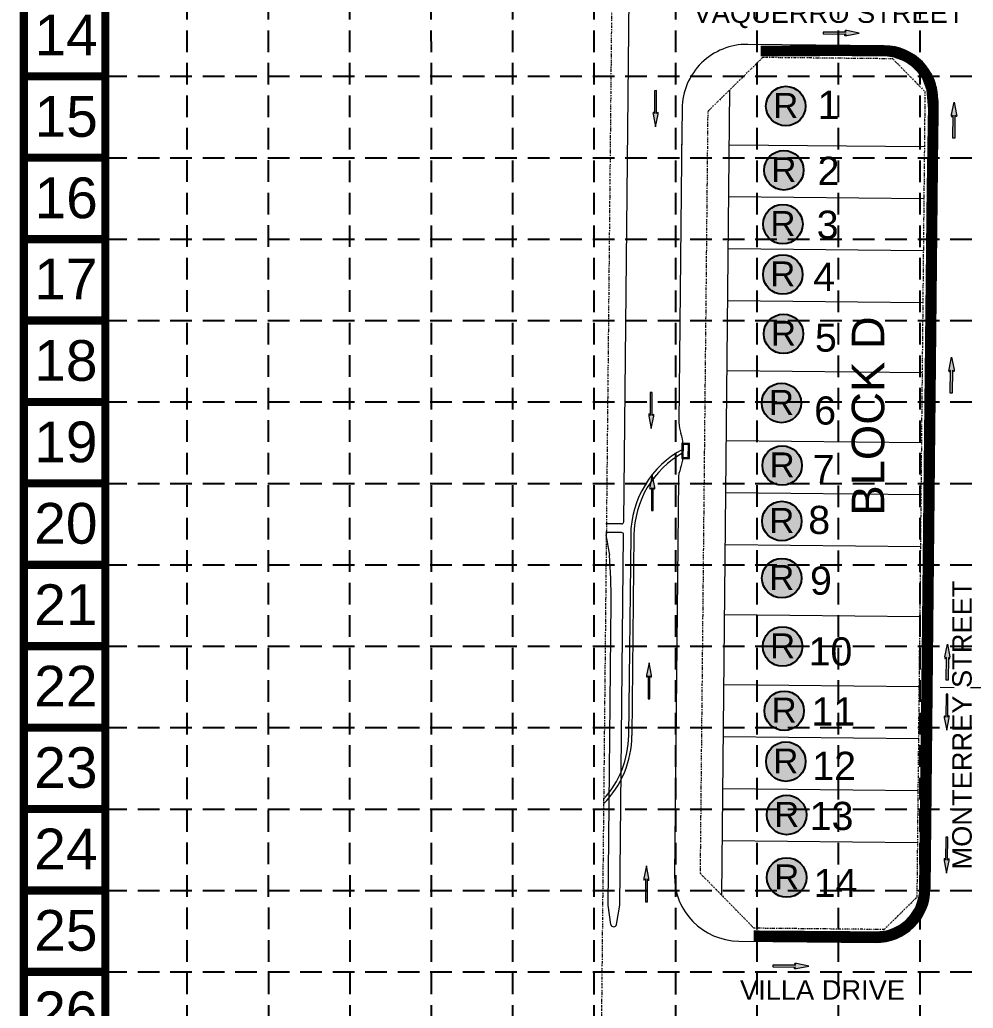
# Model space of a CAD drawing. Extents: x 7749 to 9256, y 6499 to 8908.
# Drawn here: x 7748.8 to 8188.9, y 7912.4 to 8368.7 of the extents above; entities that cross this region are included whole.
import ezdxf
from ezdxf.enums import TextEntityAlignment as Align

# ---------------------------------------------------------------- set-up
doc = ezdxf.new("R2010")
doc.units = 0
doc.header["$MEASUREMENT"] = 0
doc.linetypes.add('DASHED', pattern=[0.75, 0.5, -0.25])
doc.linetypes.add('DIVIDE', pattern=[1.25, 0.5, -0.25, 0, -0.25, 0, -0.25])
for name, color, linetype in [('1 BLOCK NUMBERS', 7, 'Continuous'), ('1 LOT NUMBERS', 7, 'Continuous'), ('1 STREET NAMES', 7, 'Continuous'), ('27', 7, 'Continuous'), ('29', 7, 'Continuous'), ('BASE', 7, 'Continuous'), ('DED-4692-2629', 7, 'Continuous'), ('DED-4986-2484', 7, 'Continuous'), ('EROSION BLANKETS', 84, 'Continuous'), ('FLOODPLAIN-CB', 7, 'Continuous'), ('GRID', 254, 'DASHED'), ('PNTNO', 7, 'Continuous')]:
    doc.layers.add(name, color=color, linetype=linetype)
doc.styles.add('ryland', font='ARIAL.TTF', dxfattribs={"height": 25})
doc.styles.get("Standard").update_dxf_attribs({"font": 'ARIAL.TTF'})

# ---------------------------------------------------------------- blocks, each defined once
blk = doc.blocks.new('RYLAND')
h = blk.add_hatch(color=81)
h.paths.add_polyline_path([(1.164, -1.048, 1), (-1.408, -1.048, 1)])
h.paths.add_polyline_path([(-1.348, -2.228), (1.104, -2.228), (1.104, 0.21), (-1.348, 0.21)], flags=25)
at = {"color": 5}
blk.add_circle((-0.122, -1.048), 1.286, dxfattribs=at)
at = {"layer": 'BASE', "color": 5, "style": 'ryland'}
blk.add_text('R', height=1.625, dxfattribs=at).set_placement((-0.122, -1.821), align=Align.CENTER)

msp = doc.modelspace()

# ---------------------------------------------------------------- hatches: boundary and pattern name
at = {"layer": 'FLOODPLAIN-CB', "linetype": 'Continuous', "lineweight": 0}
h = msp.add_hatch(color=7, dxfattribs=at)
edge = h.paths.add_edge_path()
edge.add_line((8129.66, 8363.59), (8130.2, 8362.98))
edge.add_line((8130.2, 8362.98), (8119.62, 8363.09))
edge.add_line((8119.62, 8363.09), (8119.61, 8362.23))
edge.add_line((8119.61, 8362.23), (8130.19, 8362.12))
edge.add_line((8130.19, 8362.12), (8129.65, 8361.62))
edge.add_line((8129.65, 8361.62), (8129.65, 8361.62))
edge.add_ellipse((8130.19, 8361.57), major_axis=(-0.56, 0.006), ratio=0.285714, start_angle=-17.1827, end_angle=124.7269)
edge.add_line((8130.5, 8361.44), (8130.5, 8361.44))
edge.add_line((8130.5, 8361.44), (8136.25, 8362.51))
edge.add_line((8136.25, 8362.51), (8130.53, 8363.75))
edge.add_line((8130.53, 8363.75), (8130.53, 8363.75))
edge.add_ellipse((8130.2, 8363.63), major_axis=(-0.56, 0.006), ratio=0.285714, start_angle=234.1685, end_angle=374.4967)
edge.add_line((8129.66, 8363.59), (8129.66, 8363.59))
h = msp.add_hatch(color=7, dxfattribs=at)
edge = h.paths.add_edge_path()
edge.add_line((8043.25, 8325.98), (8042.64, 8325.43))
edge.add_line((8042.64, 8325.43), (8042.64, 8336.02))
edge.add_line((8042.64, 8336.02), (8041.78, 8336.01))
edge.add_line((8041.78, 8336.01), (8041.78, 8325.43))
edge.add_line((8041.78, 8325.43), (8041.28, 8325.97))
edge.add_line((8041.28, 8325.97), (8041.28, 8325.97))
edge.add_ellipse((8041.23, 8325.43), major_axis=(0, 0.56), ratio=0.285714, start_angle=-17.1827, end_angle=124.7269)
edge.add_line((8041.1, 8325.11), (8041.1, 8325.12))
edge.add_line((8041.1, 8325.12), (8042.24, 8319.38))
edge.add_line((8042.24, 8319.38), (8043.42, 8325.11))
edge.add_line((8043.42, 8325.11), (8043.42, 8325.11))
edge.add_ellipse((8043.29, 8325.44), major_axis=(0, 0.56), ratio=0.285714, start_angle=234.1685, end_angle=374.4967)
edge.add_line((8043.25, 8325.98), (8043.25, 8325.98))
h = msp.add_hatch(color=7, dxfattribs=at)
edge = h.paths.add_edge_path()
edge.add_line((8181.03, 8324.07), (8180.43, 8324.63))
edge.add_line((8180.43, 8324.63), (8180.33, 8314.04))
edge.add_line((8180.33, 8314.04), (8179.47, 8314.06))
edge.add_line((8179.47, 8314.06), (8179.57, 8324.64))
edge.add_line((8179.57, 8324.64), (8179.07, 8324.1))
edge.add_line((8179.07, 8324.1), (8179.07, 8324.1))
edge.add_ellipse((8179.02, 8324.64), major_axis=(0.006, 0.56), ratio=0.285714, start_angle=55.2731, end_angle=197.1827, ccw=False)
edge.add_line((8178.9, 8324.96), (8178.9, 8324.96))
edge.add_line((8178.9, 8324.96), (8180.09, 8330.68))
edge.add_line((8180.09, 8330.68), (8181.21, 8324.94))
edge.add_line((8181.21, 8324.94), (8181.21, 8324.94))
edge.add_ellipse((8181.08, 8324.61), major_axis=(0.006, 0.56), ratio=0.285714, start_angle=165.5033, end_angle=305.8315, ccw=False)
edge.add_line((8181.03, 8324.07), (8181.03, 8324.07))
h = msp.add_hatch(color=7, dxfattribs=at)
edge = h.paths.add_edge_path()
edge.add_line((8179.85, 8206.35), (8179.25, 8206.91))
edge.add_line((8179.25, 8206.91), (8179.15, 8196.32))
edge.add_line((8179.15, 8196.32), (8178.29, 8196.34))
edge.add_line((8178.29, 8196.34), (8178.39, 8206.92))
edge.add_line((8178.39, 8206.92), (8177.89, 8206.39))
edge.add_line((8177.89, 8206.39), (8177.88, 8206.39))
edge.add_ellipse((8177.84, 8206.92), major_axis=(0.006, 0.56), ratio=0.285714, start_angle=55.2731, end_angle=197.1827, ccw=False)
edge.add_line((8177.71, 8207.24), (8177.72, 8207.24))
edge.add_line((8177.72, 8207.24), (8178.91, 8212.96))
edge.add_line((8178.91, 8212.96), (8180.03, 8207.22))
edge.add_line((8180.03, 8207.22), (8180.03, 8207.22))
edge.add_ellipse((8179.9, 8206.9), major_axis=(0.006, 0.56), ratio=0.285714, start_angle=165.5033, end_angle=305.8315, ccw=False)
edge.add_line((8179.85, 8206.35), (8179.85, 8206.35))
h = msp.add_hatch(color=7, dxfattribs=at)
edge = h.paths.add_edge_path()
edge.add_line((8041.26, 8186.6), (8040.65, 8186.05))
edge.add_line((8040.65, 8186.05), (8040.65, 8196.63))
edge.add_line((8040.65, 8196.63), (8039.79, 8196.63))
edge.add_line((8039.79, 8196.63), (8039.79, 8186.05))
edge.add_line((8039.79, 8186.05), (8039.29, 8186.59))
edge.add_line((8039.29, 8186.59), (8039.29, 8186.59))
edge.add_ellipse((8039.24, 8186.05), major_axis=(0, 0.56), ratio=0.285714, start_angle=-17.1827, end_angle=124.7269)
edge.add_line((8039.11, 8185.73), (8039.11, 8185.73))
edge.add_line((8039.11, 8185.73), (8040.25, 8180))
edge.add_line((8040.25, 8180), (8041.43, 8185.73))
edge.add_line((8041.43, 8185.73), (8041.43, 8185.73))
edge.add_ellipse((8041.3, 8186.06), major_axis=(0, 0.56), ratio=0.285714, start_angle=234.1685, end_angle=374.4967)
edge.add_line((8041.26, 8186.6), (8041.26, 8186.6))
h = msp.add_hatch(color=7, dxfattribs=at)
edge = h.paths.add_edge_path()
edge.add_line((8039.71, 8152.17), (8040.31, 8152.71))
edge.add_line((8040.31, 8152.71), (8040.31, 8142.13))
edge.add_line((8040.31, 8142.13), (8041.17, 8142.13))
edge.add_line((8041.17, 8142.13), (8041.17, 8152.71))
edge.add_line((8041.17, 8152.71), (8041.67, 8152.18))
edge.add_line((8041.67, 8152.18), (8041.67, 8152.18))
edge.add_ellipse((8041.72, 8152.71), major_axis=(0, 0.56), ratio=0.285714, start_angle=162.8173, end_angle=304.7269)
edge.add_line((8041.85, 8153.03), (8041.85, 8153.03))
edge.add_line((8041.85, 8153.03), (8040.72, 8158.76))
edge.add_line((8040.72, 8158.76), (8039.54, 8153.03))
edge.add_line((8039.54, 8153.03), (8039.54, 8153.04))
edge.add_ellipse((8039.67, 8152.71), major_axis=(0, 0.56), ratio=0.285714, start_angle=54.1685, end_angle=194.4967)
edge.add_line((8039.71, 8152.17), (8039.71, 8152.17))
h = msp.add_hatch(color=7, dxfattribs=at)
edge = h.paths.add_edge_path()
edge.add_line((8177.9, 8073.82), (8177.41, 8074.37))
edge.add_line((8177.41, 8074.37), (8177.28, 8063.79))
edge.add_line((8177.28, 8063.79), (8176.42, 8063.79))
edge.add_line((8176.42, 8063.79), (8176.55, 8074.38))
edge.add_line((8176.55, 8074.38), (8175.93, 8073.84))
edge.add_line((8175.93, 8073.84), (8175.93, 8073.83))
edge.add_ellipse((8175.9, 8074.38), major_axis=(0.006, 0.56), ratio=0.285714, start_angle=54.1685, end_angle=194.4967, ccw=False)
edge.add_line((8175.77, 8074.71), (8175.77, 8074.71))
edge.add_line((8175.77, 8074.71), (8177.02, 8080.42))
edge.add_line((8177.02, 8080.42), (8178.09, 8074.67))
edge.add_ellipse((8177.95, 8074.36), major_axis=(0.006, 0.56), ratio=0.285714, start_angle=162.8173, end_angle=304.7269, ccw=False)
edge.add_line((8177.9, 8073.82), (8177.9, 8073.82))
edge.add_line((8177.9, 8073.82), (8177.9, 8073.82))
edge.add_line((8177.9, 8073.82), (8177.9, 8073.82))
h = msp.add_hatch(color=7, dxfattribs=at)
edge = h.paths.add_edge_path()
edge.add_line((8038.22, 8065.34), (8038.83, 8065.89))
edge.add_line((8038.83, 8065.89), (8038.83, 8055.31))
edge.add_line((8038.83, 8055.31), (8039.69, 8055.31))
edge.add_line((8039.69, 8055.31), (8039.69, 8065.89))
edge.add_line((8039.69, 8065.89), (8040.19, 8065.35))
edge.add_line((8040.19, 8065.35), (8040.19, 8065.35))
edge.add_ellipse((8040.24, 8065.89), major_axis=(0, 0.56), ratio=0.285714, start_angle=162.8173, end_angle=304.7269)
edge.add_line((8040.37, 8066.21), (8040.37, 8066.21))
edge.add_line((8040.37, 8066.21), (8039.23, 8071.94))
edge.add_line((8039.23, 8071.94), (8038.05, 8066.21))
edge.add_line((8038.05, 8066.21), (8038.05, 8066.21))
edge.add_ellipse((8038.18, 8065.88), major_axis=(0, 0.56), ratio=0.285714, start_angle=54.1685, end_angle=194.4967)
edge.add_line((8038.22, 8065.34), (8038.22, 8065.34))
h = msp.add_hatch(color=7, dxfattribs=at)
edge = h.paths.add_edge_path()
edge.add_line((8177.64, 8047.34), (8177.13, 8046.8))
edge.add_line((8177.13, 8046.8), (8177.22, 8057.39))
edge.add_line((8177.22, 8057.39), (8176.36, 8057.39))
edge.add_line((8176.36, 8057.39), (8176.27, 8046.81))
edge.add_line((8176.27, 8046.81), (8175.67, 8047.36))
edge.add_line((8175.67, 8047.36), (8175.67, 8047.37))
edge.add_ellipse((8175.62, 8046.82), major_axis=(0.005, 0.56), ratio=0.285714, start_angle=-14.4967, end_angle=125.8315)
edge.add_line((8175.49, 8046.5), (8175.49, 8046.5))
edge.add_line((8175.49, 8046.5), (8176.62, 8040.76))
edge.add_line((8176.62, 8040.76), (8177.81, 8046.48))
edge.add_line((8177.81, 8046.48), (8177.81, 8046.48))
edge.add_ellipse((8177.68, 8046.8), major_axis=(0.005, 0.56), ratio=0.285714, start_angle=235.2731, end_angle=377.1827)
edge.add_line((8177.64, 8047.34), (8177.64, 8047.34))
edge.add_line((8177.64, 8047.34), (8177.64, 8047.34))
h = msp.add_hatch(color=7, dxfattribs=at)
edge = h.paths.add_edge_path()
edge.add_line((8177.6, 7981.33), (8176.98, 7980.79))
edge.add_line((8176.98, 7980.79), (8177.09, 7991.37))
edge.add_line((8177.09, 7991.37), (8176.23, 7991.38))
edge.add_line((8176.23, 7991.38), (8176.12, 7980.8))
edge.add_line((8176.12, 7980.8), (8175.63, 7981.34))
edge.add_line((8175.63, 7981.34), (8175.63, 7981.34))
edge.add_ellipse((8175.58, 7980.8), major_axis=(0.006, 0.56), ratio=0.285714, start_angle=-17.1827, end_angle=124.7269)
edge.add_line((8175.44, 7980.49), (8175.44, 7980.49))
edge.add_line((8175.44, 7980.49), (8176.52, 7974.74))
edge.add_line((8176.52, 7974.74), (8177.76, 7980.46))
edge.add_line((8177.76, 7980.46), (8177.76, 7980.46))
edge.add_ellipse((8177.63, 7980.79), major_axis=(0.006, 0.56), ratio=0.285714, start_angle=234.1685, end_angle=374.4967)
edge.add_line((8177.6, 7981.33), (8177.6, 7981.33))
h = msp.add_hatch(color=7, dxfattribs=at)
edge = h.paths.add_edge_path()
edge.add_line((8037.01, 7971.59), (8037.62, 7972.14))
edge.add_line((8037.62, 7972.14), (8037.62, 7961.55))
edge.add_line((8037.62, 7961.55), (8038.48, 7961.56))
edge.add_line((8038.48, 7961.56), (8038.48, 7972.14))
edge.add_line((8038.48, 7972.14), (8038.98, 7971.6))
edge.add_line((8038.98, 7971.6), (8038.98, 7971.6))
edge.add_ellipse((8039.02, 7972.14), major_axis=(0, 0.56), ratio=0.285714, start_angle=162.8173, end_angle=304.7269)
edge.add_line((8039.16, 7972.46), (8039.16, 7972.45))
edge.add_line((8039.16, 7972.45), (8038.02, 7978.19))
edge.add_line((8038.02, 7978.19), (8036.84, 7972.46))
edge.add_line((8036.84, 7972.46), (8036.84, 7972.46))
edge.add_ellipse((8036.97, 7972.13), major_axis=(0, 0.56), ratio=0.285714, start_angle=54.1685, end_angle=194.4967)
edge.add_line((8037.01, 7971.59), (8037.01, 7971.59))
h = msp.add_hatch(color=7, dxfattribs=at)
edge = h.paths.add_edge_path()
edge.add_line((8106.38, 7932.86), (8106.92, 7932.25))
edge.add_line((8106.92, 7932.25), (8096.34, 7932.35))
edge.add_line((8096.34, 7932.35), (8096.33, 7931.49))
edge.add_line((8096.33, 7931.49), (8106.91, 7931.39))
edge.add_line((8106.91, 7931.39), (8106.37, 7930.89))
edge.add_line((8106.37, 7930.89), (8106.37, 7930.89))
edge.add_ellipse((8106.9, 7930.84), major_axis=(-0.56, 0.006), ratio=0.285714, start_angle=-17.1827, end_angle=124.7269)
edge.add_line((8107.22, 7930.7), (8107.22, 7930.7))
edge.add_line((8107.22, 7930.7), (8112.96, 7931.78))
edge.add_line((8112.96, 7931.78), (8107.25, 7933.02))
edge.add_line((8107.25, 7933.02), (8107.25, 7933.02))
edge.add_ellipse((8106.92, 7932.89), major_axis=(-0.56, 0.006), ratio=0.285714, start_angle=234.1685, end_angle=374.4967)
edge.add_line((8106.38, 7932.86), (8106.38, 7932.86))

# ---------------------------------------------------------------- linework, layer by layer
at = {"layer": '27', "color": 7, "linetype": 'DIVIDE', "lineweight": 0}
for p, q in [((8026.18, 8795.04), (8013.11, 7491.36)), ((8091.73, 8351.32), (8066.49, 8326.57)), ((8091.73, 8351.32), (8066.49, 8326.57)), ((8151.73, 8350.72), (8091.73, 8351.32)), ((8151.73, 8350.72), (8091.73, 8351.32)), ((8151.73, 8350.72), (8166.58, 8335.57)), ((8151.73, 8350.72), (8166.58, 8335.57)), ((8166.58, 8335.57), (8162.85, 7963.59)), ((8166.58, 8335.57), (8162.85, 7963.59)), ((8062.96, 7974.59), (8066.49, 8326.57)), ((8062.96, 7974.59), (8066.49, 8326.57)), ((8062.96, 7974.59), (8087.7, 7949.34)), ((8062.96, 7974.59), (8087.7, 7949.34)), ((8147.7, 7948.74), (8162.85, 7963.59)), ((8147.7, 7948.74), (8162.85, 7963.59)), ((8147.7, 7948.74), (8087.7, 7949.34)), ((8147.7, 7948.74), (8087.7, 7949.34))]:
    msp.add_line(p, q, dxfattribs=at)
at = {"layer": '29', "color": 7, "linetype": 'Continuous', "lineweight": 0}
for p, q in [((8072.86, 7964.49), (8076.58, 8336.47)), ((8076.33, 8311.07), (8166.33, 8310.17)), ((8076.09, 8287.08), (8166.09, 8286.17)), ((8075.85, 8263.08), (8165.84, 8262.17)), ((8075.61, 8239.08), (8165.6, 8238.18)), ((8075.28, 8206.78), (8165.28, 8205.88)), ((8074.96, 8174.48), (8164.96, 8173.58)), ((8074.72, 8150.48), (8164.72, 8149.58)), ((8074.48, 8126.48), (8164.48, 8125.58)), ((8074.16, 8094.18), (8164.15, 8093.28)), ((8073.83, 8061.89), (8163.83, 8060.98)), ((8073.59, 8037.89), (8163.59, 8036.99)), ((8073.35, 8013.89), (8163.35, 8012.99)), ((8073.11, 7989.89), (8163.11, 7988.99))]:
    msp.add_line(p, q, dxfattribs=at)
at = {"layer": 'BASE', "const_width": 3.76}
for points in [[(9254.16, 6500.92), (9254.16, 8906.43), (7750.71, 8906.43), (7750.71, 6500.92)], [(9216.57, 6538.5), (9216.57, 8868.85), (7788.29, 8868.85), (7788.29, 6538.5)]]:
    msp.add_lwpolyline(points, close=True, dxfattribs=at)
for points in [[(7788.29, 8342.64), (7750.71, 8342.64)], [(7788.29, 8305.05), (7750.71, 8305.05)], [(7788.29, 8267.47), (7750.71, 8267.47)], [(7788.29, 8229.88), (7750.71, 8229.88)], [(7788.29, 8192.3), (7750.71, 8192.3)], [(7788.29, 8154.71), (7750.71, 8154.71)], [(7788.29, 8117.12), (7750.71, 8117.12)], [(7788.29, 8079.54), (7750.71, 8079.54)], [(7788.29, 8041.95), (7750.71, 8041.95)], [(7788.29, 8004.36), (7750.71, 8004.36)], [(7788.29, 7966.78), (7750.71, 7966.78)], [(7788.29, 7929.19), (7750.71, 7929.19)]]:
    msp.add_lwpolyline(points, dxfattribs=at)
at = {"layer": 'DED-4692-2629', "color": 7, "linetype": 'Continuous', "lineweight": 0}
for p, q in [((8054.45, 8173.23), (8054.38, 8166.23)), ((8057.95, 8173.19), (8054.45, 8173.23)), ((8057.88, 8166.19), (8057.95, 8173.19)), ((8054.94, 8172.72), (8054.88, 8166.72)), ((8057.44, 8172.7), (8054.94, 8172.72)), ((8057.38, 8166.7), (8057.44, 8172.7)), ((8054.38, 8166.23), (8057.88, 8166.19)), ((8054.38, 8166.23), (8054.38, 8166.23)), ((8054.88, 8166.72), (8057.38, 8166.7)), ((8054.88, 8166.72), (8054.88, 8166.72))]:
    msp.add_line(p, q, dxfattribs=at)
at = {"layer": 'DED-4986-2484', "color": 7, "linetype": 'Continuous', "lineweight": 0}
for p, q in [((8027.58, 8137), (8030.17, 8394.92)), ((8147.79, 8356.76), (8084.8, 8357.39)), ((8172.54, 8331.51), (8168.89, 7967.53)), ((8054.5, 8327.69), (8054.27, 8305.37)), ((8054.41, 8319.03), (8053.04, 8182.74)), ((8052.78, 8156.75), (8050.95, 7973.71)), ((8026.57, 8136.01), (8019.32, 8136.08)), ((8026.53, 8132.01), (8020.38, 8132.07)), ((8019.38, 8130.9), (8021, 8121.56)), ((8025.81, 7959.96), (8027.52, 8131)), ((8020.31, 7960.02), (8021.71, 8100.01)), ((8021.69, 7951.09), (8020.31, 7960.02)), ((8024.25, 7951.07), (8025.81, 7959.96)), ((8080.64, 7943.41), (8143.64, 7942.78))]:
    msp.add_line(p, q, dxfattribs=at)
for centre, radius, start, end in [((8084.49, 8327.39), 30, 89.4256, 179.4256), ((8147.54, 8331.76), 25, 359.4256, 89.4256), ((8066.04, 8182.61), 13, 179.4256, 202.0452), ((8041.94, 8172.85), 13, 359.4253, 22.0452), ((8041.88, 8166.86), 13, 336.8059, 359.4258), ((8065.78, 8156.62), 13, 156.8059, 179.4256), ((8026.58, 8137.01), 1, 269.4256, 359.4256), ((8020.37, 8131.07), 1, 89.4256, 189.8218), ((8026.52, 8131.01), 1, 359.4256, 89.4256), ((7771.72, 8102.52), 250, 359.4256, 4.368), ((8080.95, 7973.41), 30, 179.4256, 269.4256), ((8143.89, 7967.78), 25, 269.4256, 359.4256), ((8022.97, 7951.29), 1.3, 188.7741, 350.0764)]:
    msp.add_arc(centre, radius, start, end, dxfattribs=at)
at = {"layer": 'EROSION BLANKETS', "lineweight": 0, "const_width": 5, "flags": 128}
msp.add_lwpolyline([(8090.74, 8354.29), (8121.95, 8354.46), (8148.51, 8354.41), (8152.53, 8353.83), (8157.32, 8352.11), (8159.42, 8350.96), (8162.1, 8349.05), (8164.69, 8346.56), (8167.56, 8342.66), (8169.7, 8336.86), (8170.47, 8327.85), (8169.85, 8289.07), (8166.44, 7971.02), (8166.47, 7967.37), (8166.21, 7964.66), (8165.65, 7962.11), (8164.34, 7957.97), (8161.56, 7953.82), (8159.01, 7950.98), (8156.28, 7948.91), (8152.84, 7947.13), (8149.58, 7945.89), (8147.03, 7945.59), (8144.72, 7945.39), (8087.52, 7945.81)], dxfattribs=at)
at = {"layer": 'FLOODPLAIN-CB', "color": 7, "linetype": 'Continuous', "lineweight": 0}
for p, q in [((8119.62, 8363.09), (8119.61, 8362.23)), ((8119.61, 8362.23), (8130.19, 8362.12)), ((8130.2, 8362.98), (8119.62, 8363.09)), ((8130.19, 8362.12), (8129.65, 8361.62)), ((8129.65, 8361.62), (8129.65, 8361.62)), ((8129.66, 8363.59), (8130.2, 8362.98)), ((8129.66, 8363.59), (8129.66, 8363.59)), ((8130.5, 8361.44), (8136.25, 8362.51)), ((8130.5, 8361.44), (8130.5, 8361.44)), ((8136.25, 8362.51), (8130.53, 8363.75)), ((8130.53, 8363.75), (8130.53, 8363.75)), ((8042.64, 8336.02), (8041.78, 8336.01)), ((8041.78, 8336.01), (8041.78, 8325.43)), ((8042.64, 8325.43), (8042.64, 8336.02)), ((8178.9, 8324.96), (8180.09, 8330.68)), ((8180.09, 8330.68), (8181.21, 8324.94)), ((8041.1, 8325.11), (8041.1, 8325.12)), ((8041.1, 8325.12), (8042.24, 8319.38)), ((8041.78, 8325.43), (8041.28, 8325.97)), ((8041.28, 8325.97), (8041.28, 8325.97)), ((8042.24, 8319.38), (8043.42, 8325.11)), ((8043.25, 8325.98), (8042.64, 8325.43)), ((8043.25, 8325.98), (8043.25, 8325.98)), ((8043.42, 8325.11), (8043.42, 8325.11)), ((8178.9, 8324.96), (8178.9, 8324.96)), ((8179.57, 8324.64), (8179.07, 8324.1)), ((8179.07, 8324.1), (8179.07, 8324.1)), ((8179.47, 8314.06), (8179.57, 8324.64)), ((8180.43, 8324.63), (8180.33, 8314.04)), ((8181.03, 8324.07), (8180.43, 8324.63)), ((8181.03, 8324.07), (8181.03, 8324.07)), ((8181.21, 8324.94), (8181.21, 8324.94)), ((8180.33, 8314.04), (8179.47, 8314.06)), ((8177.72, 8207.24), (8178.91, 8212.96)), ((8178.91, 8212.96), (8180.03, 8207.22)), ((8177.71, 8207.24), (8177.72, 8207.24)), ((8177.89, 8206.39), (8177.88, 8206.39)), ((8178.39, 8206.92), (8177.89, 8206.39)), ((8178.29, 8196.34), (8178.39, 8206.92)), ((8179.25, 8206.91), (8179.15, 8196.32)), ((8179.85, 8206.35), (8179.25, 8206.91)), ((8179.85, 8206.35), (8179.85, 8206.35)), ((8180.03, 8207.22), (8180.03, 8207.22)), ((8040.65, 8196.63), (8039.79, 8196.63)), ((8039.79, 8196.63), (8039.79, 8186.05)), ((8040.65, 8186.05), (8040.65, 8196.63)), ((8179.15, 8196.32), (8178.29, 8196.34)), ((8039.11, 8185.73), (8039.11, 8185.73)), ((8039.11, 8185.73), (8040.25, 8180)), ((8039.79, 8186.05), (8039.29, 8186.59)), ((8039.29, 8186.59), (8039.29, 8186.59)), ((8040.25, 8180), (8041.43, 8185.73)), ((8041.26, 8186.6), (8040.65, 8186.05)), ((8041.26, 8186.6), (8041.26, 8186.6)), ((8041.43, 8185.73), (8041.43, 8185.73)), ((8040.72, 8158.76), (8039.54, 8153.03)), ((8041.85, 8153.03), (8040.72, 8158.76)), ((8039.54, 8153.03), (8039.54, 8153.04)), ((8039.71, 8152.17), (8040.31, 8152.71)), ((8039.71, 8152.17), (8039.71, 8152.17)), ((8040.31, 8152.71), (8040.31, 8142.13)), ((8041.17, 8142.13), (8041.17, 8152.71)), ((8041.17, 8152.71), (8041.67, 8152.18)), ((8041.67, 8152.18), (8041.67, 8152.18)), ((8041.85, 8153.03), (8041.85, 8153.03)), ((8040.31, 8142.13), (8041.17, 8142.13)), ((8175.77, 8074.71), (8177.02, 8080.42)), ((8177.02, 8080.42), (8178.09, 8074.67)), ((8175.77, 8074.71), (8175.77, 8074.71)), ((8176.55, 8074.38), (8175.93, 8073.84)), ((8175.93, 8073.84), (8175.93, 8073.83)), ((8176.42, 8063.79), (8176.55, 8074.38)), ((8177.41, 8074.37), (8177.28, 8063.79)), ((8177.9, 8073.82), (8177.41, 8074.37)), ((8177.9, 8073.82), (8177.9, 8073.82)), ((8177.9, 8073.82), (8177.9, 8073.82)), ((8177.9, 8073.82), (8177.9, 8073.82)), ((8039.23, 8071.94), (8038.05, 8066.21)), ((8040.37, 8066.21), (8039.23, 8071.94)), ((8038.05, 8066.21), (8038.05, 8066.21)), ((8038.22, 8065.34), (8038.83, 8065.89)), ((8038.22, 8065.34), (8038.22, 8065.34)), ((8038.83, 8065.89), (8038.83, 8055.31)), ((8039.69, 8055.31), (8039.69, 8065.89)), ((8039.69, 8065.89), (8040.19, 8065.35)), ((8040.19, 8065.35), (8040.19, 8065.35)), ((8040.37, 8066.21), (8040.37, 8066.21)), ((8177.28, 8063.79), (8176.42, 8063.79)), ((8173.62, 8060.64), (8180.02, 8060.55)), ((8187.62, 8060.5), (8194.02, 8060.41)), ((8038.83, 8055.31), (8039.69, 8055.31)), ((8176.36, 8057.39), (8176.27, 8046.81)), ((8177.22, 8057.39), (8176.36, 8057.39)), ((8177.13, 8046.8), (8177.22, 8057.39)), ((8175.49, 8046.5), (8175.49, 8046.5)), ((8175.49, 8046.5), (8176.62, 8040.76)), ((8175.67, 8047.36), (8175.67, 8047.37)), ((8176.27, 8046.81), (8175.67, 8047.36)), ((8176.62, 8040.76), (8177.81, 8046.48)), ((8177.64, 8047.34), (8177.13, 8046.8)), ((8177.64, 8047.34), (8177.64, 8047.34)), ((8177.64, 8047.34), (8177.64, 8047.34)), ((8177.81, 8046.48), (8177.81, 8046.48)), ((8176.23, 7991.38), (8176.12, 7980.8)), ((8177.09, 7991.37), (8176.23, 7991.38)), ((8176.98, 7980.79), (8177.09, 7991.37)), ((8038.02, 7978.19), (8036.84, 7972.46)), ((8039.16, 7972.45), (8038.02, 7978.19)), ((8175.44, 7980.49), (8175.44, 7980.49)), ((8175.44, 7980.49), (8176.52, 7974.74)), ((8176.12, 7980.8), (8175.63, 7981.34)), ((8175.63, 7981.34), (8175.63, 7981.34)), ((8176.52, 7974.74), (8177.76, 7980.46)), ((8177.6, 7981.33), (8176.98, 7980.79)), ((8177.6, 7981.33), (8177.6, 7981.33)), ((8177.76, 7980.46), (8177.76, 7980.46)), ((8036.84, 7972.46), (8036.84, 7972.46)), ((8039.16, 7972.46), (8039.16, 7972.45)), ((8037.01, 7971.59), (8037.62, 7972.14)), ((8037.01, 7971.59), (8037.01, 7971.59)), ((8037.62, 7972.14), (8037.62, 7961.55)), ((8038.48, 7961.56), (8038.48, 7972.14)), ((8038.48, 7972.14), (8038.98, 7971.6)), ((8038.98, 7971.6), (8038.98, 7971.6)), ((8037.62, 7961.55), (8038.48, 7961.56)), ((8096.34, 7932.35), (8096.33, 7931.49)), ((8096.33, 7931.49), (8106.91, 7931.39)), ((8106.92, 7932.25), (8096.34, 7932.35)), ((8106.91, 7931.39), (8106.37, 7930.89)), ((8106.38, 7932.86), (8106.92, 7932.25)), ((8106.38, 7932.86), (8106.38, 7932.86)), ((8107.22, 7930.7), (8112.96, 7931.78)), ((8112.96, 7931.78), (8107.25, 7933.02)), ((8107.25, 7933.02), (8107.25, 7933.02)), ((8106.37, 7930.89), (8106.37, 7930.89)), ((8107.22, 7930.7), (8107.22, 7930.7))]:
    msp.add_line(p, q, dxfattribs=at)
for centre, major_axis, start_param, end_param in [((8130.19, 8361.57), (-0.56, 0.006), -0.299894, 2.176896), ((8130.2, 8363.63), (-0.56, 0.006), 4.087011, 6.536201), ((8041.23, 8325.43), (0, 0.56), -0.299894, 2.176896), ((8043.29, 8325.44), (0, 0.56), 4.087011, 6.536201), ((8039.24, 8186.05), (0, 0.56), -0.299894, 2.176896), ((8041.3, 8186.06), (0, 0.56), 4.087011, 6.536201), ((8039.67, 8152.71), (0, 0.56), 0.945418, 3.394608), ((8041.72, 8152.71), (0, 0.56), 2.841698, 5.318488), ((8175.9, 8074.38), (0.006, 0.56), 0.945418, 3.394608), ((8177.95, 8074.36), (0.006, 0.56), 2.841698, 5.318488), ((8038.18, 8065.88), (0, 0.56), 0.945418, 3.394608), ((8040.24, 8065.89), (0, 0.56), 2.841698, 5.318488), ((8175.62, 8046.82), (0.005, 0.56), -0.253015, 2.196174), ((8177.68, 8046.8), (0.005, 0.56), 4.10629, 6.58308), ((8175.58, 7980.8), (0.006, 0.56), -0.299894, 2.176896), ((8177.63, 7980.79), (0.006, 0.56), 4.087011, 6.536201), ((8036.97, 7972.13), (0, 0.56), 0.945418, 3.394608), ((8039.02, 7972.14), (0, 0.56), 2.841698, 5.318488), ((8106.92, 7932.89), (-0.56, 0.006), 4.087011, 6.536201), ((8106.9, 7930.84), (-0.56, 0.006), -0.299894, 2.176896)]:
    msp.add_ellipse(centre, major_axis=major_axis, ratio=0.285714, start_param=start_param, end_param=end_param, dxfattribs=at)
at = {"layer": 'FLOODPLAIN-CB', "color": 7, "linetype": 'Continuous', "lineweight": 0, "extrusion": (0, 0, -1)}
for centre, start_param, end_param in [((8179.02, 8324.64), 2.841698, 5.318488), ((8181.08, 8324.61), 0.945418, 3.394608), ((8177.84, 8206.92), 2.841698, 5.318488), ((8179.9, 8206.9), 0.945418, 3.394608)]:
    msp.add_ellipse(centre, major_axis=(0.006, 0.56), ratio=0.285714, start_param=start_param, end_param=end_param, dxfattribs=at)
at = {"layer": 'FLOODPLAIN-CB', "color": 7, "linetype": 'Continuous', "lineweight": 0}
for p in [(8129.65, 8361.62), (8041.28, 8325.97), (8179.07, 8324.1), (8177.89, 8206.39), (8039.29, 8186.59), (8041.67, 8152.18), (8040.19, 8065.35), (8175.63, 7981.34), (8038.98, 7971.6), (8106.37, 7930.89)]:
    msp.add_point(p, dxfattribs=at)
at = {"layer": 'GRID', "linetype": 'DASHED', "ltscale": 20}
for p, q in [((7826.22, 6688.85), (7826.02, 8867.44)), ((7863.97, 6688.85), (7863.5, 8867.42)), ((7901.44, 6688.84), (7901.09, 8867.32)), ((7939.23, 6688.83), (7938.63, 8867.26)), ((7976.47, 6688.83), (7976.31, 8867.55)), ((8013.83, 6688.82), (8013.94, 8867.48)), ((8051.7, 6688.82), (8051.49, 8867.34)), ((8089.41, 6688.81), (8089.03, 8867.38)), ((8126.7, 6688.8), (8126.71, 8867.35)), ((8164.39, 6688.8), (8164.35, 8867.34)), ((7788.29, 8342.64), (9216.57, 8342.64)), ((7788.29, 8305.05), (9216.57, 8305.05)), ((7788.29, 8267.47), (9216.57, 8267.47)), ((7788.29, 8229.88), (9216.57, 8229.88)), ((7788.29, 8192.3), (9216.57, 8192.3)), ((7788.29, 8154.71), (9216.57, 8154.71)), ((7788.29, 8117.12), (9216.57, 8117.12)), ((7788.29, 8079.54), (9216.57, 8079.54)), ((7788.29, 8041.95), (9216.57, 8041.95)), ((7788.29, 8004.36), (9216.57, 8004.36)), ((7788.29, 7966.78), (9216.57, 7966.78)), ((7788.29, 7929.19), (9216.57, 7929.19))]:
    msp.add_line(p, q, dxfattribs=at)
at = {"layer": 'PNTNO', "color": 7, "linetype": 'Continuous', "lineweight": 0}
for p, q in [((8030.77, 8130.71), (8029.84, 8038.32)), ((8032.27, 8130.69), (8031.34, 8038.3))]:
    msp.add_line(p, q, dxfattribs=at)
for centre, radius, start, end in [((8076.52, 8130.25), 45.75, 118.1681, 179.4256), ((8076.52, 8130.25), 44.25, 119.2389, 179.4256), ((7985.6, 8038.76), 45.75, 315.5883, 359.4256), ((7985.6, 8038.76), 44.25, 317.6501, 359.4256)]:
    msp.add_arc(centre, radius, start, end, dxfattribs=at)

# ---------------------------------------------------------------- block references
at = {"layer": 'BASE', "color": 7, "xscale": 7.092698446829672, "yscale": 7.092698446829672, "zscale": 7.092698446829309}
for p in [(8103.2, 8336.34), (8102.35, 8306.69), (8101.91, 8281.83), (8101.85, 8258.56), (8102.17, 8231.15), (8101.22, 8199.27), (8101.56, 8170.37), (8101.39, 8144.75), (8101.36, 8118.4), (8101.75, 8086.84), (8102.47, 8057.17), (8103.25, 8033.69), (8103.63, 8009.06), (8103.63, 7980.18)]:
    msp.add_blockref('RYLAND', p, dxfattribs=at)

# ---------------------------------------------------------------- texts
at = {"layer": '1 BLOCK NUMBERS', "color": 7, "linetype": 'Continuous', "lineweight": 0}
msp.add_text('BLOCK D', height=15, rotation=90, dxfattribs=at).set_placement((8140.29, 8185.81), align=Align.MIDDLE)
at = {"layer": '1 LOT NUMBERS', "color": 7, "linetype": 'Continuous', "lineweight": 0}
for s, p in [('1', (8122.07, 8322.96)), ('2', (8122.07, 8292.5)), ('3', (8121.67, 8267.64)), ('4', (8120.07, 8243.59)), ('5', (8120.87, 8215.52)), ('6', (8120.5, 8181.86)), ('7', (8119.85, 8154.81)), ('8', (8117.77, 8131.33)), ('9', (8118.59, 8103.34)), ('10', (8122.97, 8070.64)), ('11', (8124.29, 8042.92)), ('12', (8124.69, 8017.81)), ('13', (8123.49, 7994.69)), ('14', (8125.32, 7963.69))]:
    msp.add_text(s, height=13, dxfattribs=at).set_placement(p, align=Align.CENTER)
at = {"layer": '1 STREET NAMES', "color": 7, "linetype": 'Continuous', "lineweight": 0}
for s, p in [('VAQUERRO STREET', (8122.31, 8370.64)), ('VILLA DRIVE', (8119.3, 7920.86))]:
    msp.add_text(s, height=9, dxfattribs=at).set_placement(p, align=Align.MIDDLE)
msp.add_text('MONTERREY STREET', height=9, rotation=90, dxfattribs=at).set_placement((8183.65, 8043.14), align=Align.MIDDLE)
at = {"layer": 'BASE'}
for s, p in [('14', (7770.24, 8361.7)), ('15', (7770.24, 8324.11)), ('16', (7770.24, 8286.53)), ('17', (7770.1, 8249.04)), ('18', (7770.1, 8211.46)), ('19', (7770.1, 8173.87)), ('20', (7770.1, 8136.28)), ('21', (7770.1, 8098.7)), ('22', (7770.1, 8061.11)), ('23', (7770.1, 8023.53)), ('24', (7770.1, 7985.94)), ('25', (7770.1, 7948.35)), ('26', (7770.1, 7910.77))]:
    msp.add_text(s, height=18.793, dxfattribs=at).set_placement(p, align=Align.MIDDLE_CENTER)

doc.saveas('drawing.dxf')
